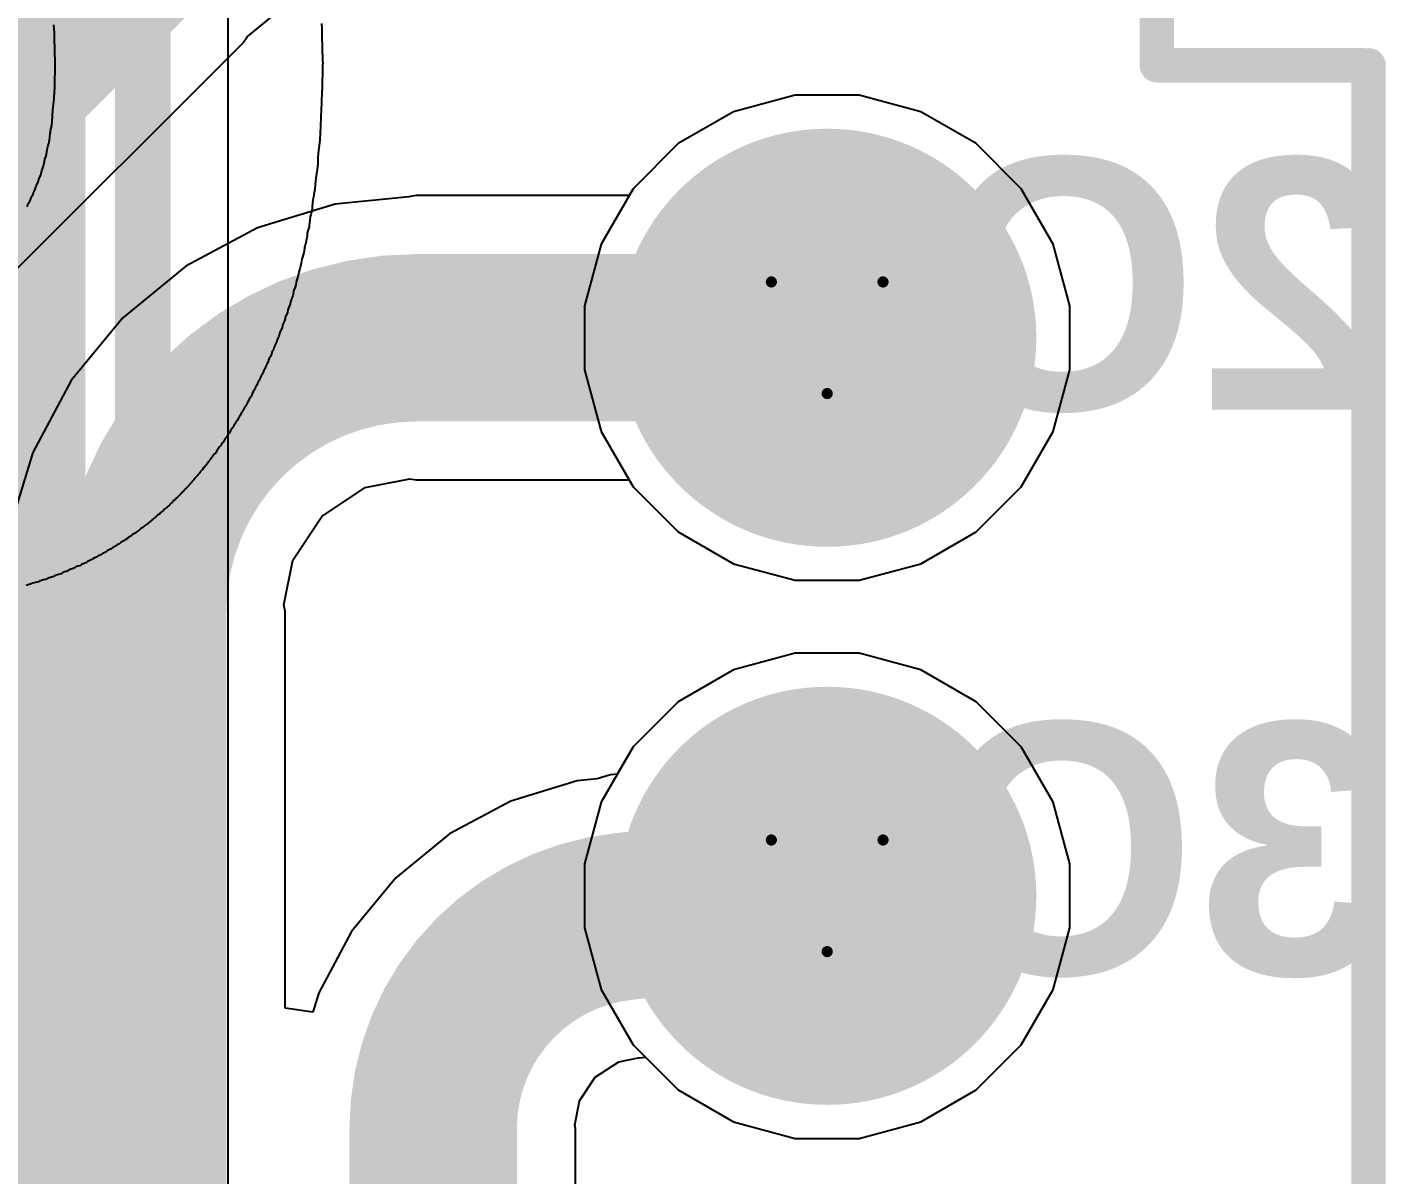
# Model space of a CAD drawing. Header units: inches. Extents: x -0.5 to 14, y -0.2 to 4.7.
# Drawn here: x 0.9965 to 1.2399, y 0.3598 to 0.5655 of the extents above; entities that cross this region are included whole.
import ezdxf

# ---------------------------------------------------------------- set-up
doc = ezdxf.new("R2010")
doc.units = ezdxf.units.IN
doc.header["$MEASUREMENT"] = 0
for name, color, linetype in [('Bottom Layer', 5, 'Continuous'), ('Bottom Overlay', 54, 'Continuous'), ('Bottom Solder', 6, 'Continuous'), ('Drill Drawing', 1, 'Continuous'), ('GND', 16, 'Continuous'), ('Multi-Layer', 9, 'Continuous'), ('Pad Holes', 156, 'Continuous'), ('POWER', 76, 'Continuous'), ('Top Layer', 1, 'Continuous'), ('Top Overlay', 2, 'Continuous'), ('Top Solder', 216, 'Continuous')]:
    doc.layers.add(name, color=color, linetype=linetype)
doc.styles.add('Arial_Bold', font='', dxfattribs={"height": 0.2})
doc.styles.get('Arial_Bold').set_extended_font_data('Arial', bold=True)

# ---------------------------------------------------------------- blocks, each defined once
blk = doc.blocks.new('XH2_54_LI_5P_37')
at = {"layer": 'Bottom Layer'}
h = blk.add_hatch(color=5, dxfattribs=at)
edge = h.paths.add_edge_path()
edge.add_arc((-0.1000001, 0), 0.0334645, 0, 360)
h = blk.add_hatch(color=5, dxfattribs=at)
edge = h.paths.add_edge_path()
edge.add_arc((0, 0), 0.0334645, 0, 360)
at = {"layer": 'Bottom Solder'}
h = blk.add_hatch(color=6, dxfattribs=at)
edge = h.paths.add_edge_path()
edge.add_arc((-0.1000001, 0), 0.0374645, 0, 360)
h = blk.add_hatch(color=6, dxfattribs=at)
edge = h.paths.add_edge_path()
edge.add_arc((0, 0), 0.0374645, 0, 360)
at = {"layer": 'GND'}
h = blk.add_hatch(color=16, dxfattribs=at)
edge = h.paths.add_edge_path()
edge.add_arc((-0.1000001, 0), 0.0334645, 0, 360)
h = blk.add_hatch(color=16, dxfattribs=at)
edge = h.paths.add_edge_path()
edge.add_arc((0, 0), 0.0334645, 0, 360)
at = {"layer": 'Multi-Layer'}
h = blk.add_hatch(color=9, dxfattribs=at)
edge = h.paths.add_edge_path()
edge.add_arc((-0.1000001, 0), 0.0334645, 0, 360)
h = blk.add_hatch(color=9, dxfattribs=at)
edge = h.paths.add_edge_path()
edge.add_arc((0, 0), 0.0334645, 0, 360)
at = {"layer": 'Pad Holes'}
h = blk.add_hatch(color=7, dxfattribs=at)
edge = h.paths.add_edge_path()
edge.add_arc((-0.1000001, 0), 0.0177165, 0, 360)
h = blk.add_hatch(color=7, dxfattribs=at)
edge = h.paths.add_edge_path()
edge.add_arc((0, 0), 0.0177165, 0, 360)
at = {"layer": 'POWER'}
h = blk.add_hatch(color=76, dxfattribs=at)
edge = h.paths.add_edge_path()
edge.add_arc((-0.1000001, 0), 0.0334645, 0, 360)
h = blk.add_hatch(color=76, dxfattribs=at)
edge = h.paths.add_edge_path()
edge.add_arc((0, 0), 0.0334645, 0, 360)
at = {"layer": 'Top Layer'}
h = blk.add_hatch(color=1, dxfattribs=at)
edge = h.paths.add_edge_path()
edge.add_arc((-0.1000001, 0), 0.0334645, 0, 360)
h = blk.add_hatch(color=1, dxfattribs=at)
edge = h.paths.add_edge_path()
edge.add_arc((0, 0), 0.0334645, 0, 360)
at = {"layer": 'Top Solder'}
h = blk.add_hatch(color=216, dxfattribs=at)
edge = h.paths.add_edge_path()
edge.add_arc((-0.1000001, 0), 0.0374645, 0, 360)
h = blk.add_hatch(color=216, dxfattribs=at)
edge = h.paths.add_edge_path()
edge.add_arc((0, 0), 0.0374645, 0, 360)
at = {"layer": 'Top Overlay'}
for points in [[(0.1464566, 0.097, 0.00616, 0.00616, 0), (-0.1488191, 0.0970001, 0.00616, 0.00616, 0)], [(-0.148819, 0.059055, 0.00616, 0.00616, 0), (-0.1488189, 0.096, 0.00616, 0.00616, 0)], [(-0.148819, 0.059055, 0.00616, 0.00616, 0), (-0.2000001, 0.059055, 0.00616, 0.00616, 0)], [(0.2960629, -0.136, 0.00616, 0.00616, 0), (-0.2944884, -0.136, 0.00616, 0.00616, 0)]]:
    blk.add_lwpolyline(points, format="xyseb", dxfattribs=at)
for points in [[(-0.1503591, 0.0970001, 0.00308, 0.00308, 1), (-0.1472791, 0.0970001, 0.00308, 0.00308, 1)], [(-0.1503589, 0.096, 0.00308, 0.00308, 1), (-0.1472789, 0.096, 0.00308, 0.00308, 1)], [(-0.150359, 0.059055, 0.00308, 0.00308, 1), (-0.147279, 0.059055, 0.00308, 0.00308, 1)], [(-0.150359, 0.059055, 0.00308, 0.00308, 1), (-0.147279, 0.059055, 0.00308, 0.00308, 1)]]:
    blk.add_lwpolyline(points, format="xyseb", close=True, dxfattribs=at)

msp = doc.modelspace()

# ---------------------------------------------------------------- linework, layer by layer
at = {"layer": 'Bottom Layer'}
for p, q in [((1.0324949, 0.1513371), (1.0324949, 1.0138555)), ((1.1340897, 0.553262), (1.1230352, 0.5503)), ((1.1455341, 0.553262), (1.1340897, 0.553262)), ((1.1565886, 0.5503), (1.1455341, 0.553262)), ((1.1230352, 0.5503), (1.113124, 0.5445778)), ((1.1664998, 0.5445778), (1.1565886, 0.5503)), ((1.113124, 0.5445778), (1.1050316, 0.5364854)), ((1.1745922, 0.5364854), (1.1664998, 0.5445778)), ((1.1050316, 0.5364854), (1.0993094, 0.5265742)), ((1.1803144, 0.5265742), (1.1745922, 0.5364854)), ((1.0993094, 0.5265742), (1.0963474, 0.5155197)), ((1.1832764, 0.5155197), (1.1803144, 0.5265742)), ((1.0963474, 0.5155197), (1.0963474, 0.5040753)), ((1.1832764, 0.5040753), (1.1832764, 0.5155197)), ((1.0963474, 0.5040753), (1.0993094, 0.4930208)), ((1.1803144, 0.4930208), (1.1832764, 0.5040753)), ((1.0993094, 0.4930208), (1.1050316, 0.4831096)), ((1.1745922, 0.4831096), (1.1803144, 0.4930208)), ((1.1050316, 0.4831096), (1.113124, 0.4750172)), ((1.1664998, 0.4750172), (1.1745922, 0.4831096)), ((1.113124, 0.4750172), (1.1230352, 0.469295)), ((1.1565886, 0.469295), (1.1664998, 0.4750172)), ((1.1230352, 0.469295), (1.1340897, 0.466333)), ((1.1455341, 0.466333), (1.1565886, 0.469295)), ((1.1340897, 0.466333), (1.1455341, 0.466333)), ((1.1340897, 0.4532619), (1.1230352, 0.4502999)), ((1.1455341, 0.4532619), (1.1340897, 0.4532619)), ((1.1565886, 0.4502999), (1.1455341, 0.4532619)), ((1.1230352, 0.4502999), (1.113124, 0.4445777)), ((1.1664998, 0.4445777), (1.1565886, 0.4502999)), ((1.113124, 0.4445777), (1.1050316, 0.4364853)), ((1.1745922, 0.4364853), (1.1664998, 0.4445777)), ((1.1050316, 0.4364853), (1.0993094, 0.4265741)), ((1.1803144, 0.4265741), (1.1745922, 0.4364853)), ((1.0993094, 0.4265741), (1.0963474, 0.4155196)), ((1.1832764, 0.4155196), (1.1803144, 0.4265741)), ((1.0963474, 0.4155196), (1.0963474, 0.4040752)), ((1.1832764, 0.4040752), (1.1832764, 0.4155196)), ((1.0963474, 0.4040752), (1.0993094, 0.3930207)), ((1.1803144, 0.3930207), (1.1832764, 0.4040752)), ((1.0993094, 0.3930207), (1.1050316, 0.3831095)), ((1.1745922, 0.3831095), (1.1803144, 0.3930207)), ((1.1050316, 0.3831095), (1.113124, 0.3750171)), ((1.1664998, 0.3750171), (1.1745922, 0.3831095)), ((1.113124, 0.3750171), (1.1230352, 0.3692949)), ((1.1565886, 0.3692949), (1.1664998, 0.3750171)), ((1.1230352, 0.3692949), (1.1340897, 0.3663329)), ((1.1455341, 0.3663329), (1.1565886, 0.3692949)), ((1.1340897, 0.3663329), (1.1455341, 0.3663329))]:
    msp.add_line(p, q, dxfattribs=at)
for points in [[(1.017201, 0.1513371, 0.01, 0.01, 0), (1.017201, 1.0138555, 0.01, 0.01, 0)], [(0.999201, 0.2006871, 0.01, 0.01, 0), (0.999201, 1.0063997, 0.01, 0.01, 0)]]:
    msp.add_lwpolyline(points, format="xyseb", dxfattribs=at)
at = {"layer": 'Bottom Overlay'}
for p, q in [((1.0013134, 0.5651494), (1.0012623, 0.565865)), ((1.0013645, 0.5644849), (1.0013134, 0.5651494)), ((1.0492082, 0.5661206), (1.0492593, 0.5651494)), ((1.0492593, 0.5651494), (1.0493104, 0.5638716)), ((1.0014156, 0.5634626), (1.0013645, 0.5644849)), ((1.0014923, 0.5590412), (1.0014156, 0.5634626)), ((1.0493104, 0.5638716), (1.0494126, 0.5594757)), ((1.0014412, 0.5545431), (1.0014923, 0.5590412)), ((1.0493871, 0.5587345), (1.0493359, 0.5542364)), ((1.0494382, 0.5588878), (1.0493871, 0.5587345)), ((1.0494126, 0.5594757), (1.0494382, 0.5588878)), ((1.0012623, 0.552064), (1.0013389, 0.552754)), ((1.0013389, 0.552754), (1.00139, 0.5538786)), ((1.00139, 0.5538786), (1.0014412, 0.5545431)), ((1.0492848, 0.554083), (1.0492082, 0.5518595)), ((1.0493359, 0.5542364), (1.0492848, 0.554083)), ((1.0009556, 0.548537), (1.0011089, 0.5506328)), ((1.0011089, 0.5506328), (1.00116, 0.551195)), ((1.00116, 0.551195), (1.0012111, 0.5516551)), ((1.0012111, 0.5516551), (1.0012623, 0.552064)), ((1.049157, 0.550735), (1.0491059, 0.549406)), ((1.0492082, 0.5518595), (1.049157, 0.550735)), ((1.0008022, 0.5473614), (1.0009045, 0.5479748)), ((1.0009045, 0.5479748), (1.0009556, 0.548537)), ((1.0491059, 0.549406), (1.0490548, 0.5475659)), ((1.00047, 0.545189), (1.0005978, 0.5463902)), ((1.0005978, 0.5463902), (1.0006489, 0.5466969)), ((1.0006489, 0.5466969), (1.0007, 0.5469014)), ((1.0007, 0.5469014), (1.0007511, 0.5471569)), ((1.0007511, 0.5471569), (1.0008022, 0.5473614)), ((1.0489015, 0.5452146), (1.048697, 0.5433744)), ((1.0490037, 0.5465436), (1.0489015, 0.5452146)), ((1.0490548, 0.5475659), (1.0490037, 0.5465436)), ((0.9999588, 0.5426333), (1.0000099, 0.5431444)), ((1.0000099, 0.5431444), (1.0000611, 0.5433489)), ((1.0000611, 0.5433489), (1.0001377, 0.5438345)), ((1.0001377, 0.5438345), (1.0001888, 0.5440389)), ((1.0001888, 0.5440389), (1.0003677, 0.5446267)), ((1.0003677, 0.5446267), (1.0004189, 0.5448312)), ((1.0004189, 0.5448312), (1.00047, 0.545189)), ((1.0486459, 0.5428633), (1.0485948, 0.5420454)), ((1.048697, 0.5433744), (1.0486459, 0.5428633)), ((0.9992177, 0.540052), (0.9994477, 0.5405887)), ((0.9994477, 0.5405887), (0.9995244, 0.5410743)), ((0.9995244, 0.5410743), (0.9995755, 0.5413809)), ((0.9995755, 0.5413809), (0.9996777, 0.5417899)), ((0.9996777, 0.5417899), (0.9998566, 0.5422243)), ((0.9998566, 0.5422243), (0.9999588, 0.5426333)), ((1.0484925, 0.5404098), (1.0484414, 0.5399497)), ((1.0485437, 0.5410743), (1.0484925, 0.5404098)), ((1.0485948, 0.5420454), (1.0485437, 0.5410743)), ((0.9984765, 0.5377262), (0.9986298, 0.5383396)), ((0.9986298, 0.5383396), (0.9989365, 0.5390041)), ((0.9989365, 0.5390041), (0.9989876, 0.5392086)), ((0.9989876, 0.5392086), (0.9991154, 0.5397964)), ((0.9991154, 0.5397964), (0.9992177, 0.540052)), ((1.0481859, 0.5384163), (1.0481347, 0.5379051)), ((1.0484414, 0.5399497), (1.0481859, 0.5384163)), ((0.9974542, 0.5352216), (0.9976075, 0.5357839)), ((0.9976075, 0.5357839), (0.9978631, 0.5362439)), ((0.9978631, 0.5362439), (0.9980165, 0.5366017)), ((0.9980165, 0.5366017), (0.9980676, 0.5368062)), ((0.9980676, 0.5368062), (0.9981442, 0.5370873)), ((0.9981442, 0.5370873), (0.9984765, 0.5377262)), ((1.0478792, 0.5355027), (1.047828, 0.5352983)), ((1.0479303, 0.5357583), (1.0478792, 0.5355027)), ((1.0479814, 0.536065), (1.0479303, 0.5357583)), ((1.0480325, 0.5364739), (1.0479814, 0.536065)), ((1.0481347, 0.5379051), (1.0480325, 0.5364739)), ((0.996483, 0.5332792), (0.996713, 0.5339182)), ((0.996713, 0.5339182), (0.9968408, 0.5340971)), ((0.9968408, 0.5340971), (0.9969942, 0.5342504)), ((0.9969942, 0.5342504), (0.9970708, 0.5345315)), ((0.9970708, 0.5345315), (0.9972242, 0.5349405)), ((0.9972242, 0.5349405), (0.9973008, 0.5350171)), ((0.9973008, 0.5350171), (0.997352, 0.5351194)), ((0.997352, 0.5351194), (0.9974542, 0.5352216)), ((1.0475725, 0.5333048), (1.0475214, 0.5328959)), ((1.0476236, 0.5340204), (1.0475725, 0.5333048)), ((1.0476747, 0.5344804), (1.0476236, 0.5340204)), ((1.0477258, 0.5347871), (1.0476747, 0.5344804)), ((1.047828, 0.5352983), (1.0477258, 0.5347871)), ((1.047138, 0.5308257), (1.0470869, 0.5304679)), ((1.0472147, 0.5315157), (1.047138, 0.5308257)), ((1.0472913, 0.531848), (1.0472147, 0.5315157)), ((1.0473425, 0.5320525), (1.0472913, 0.531848)), ((1.0474191, 0.5323336), (1.0473425, 0.5320525)), ((1.0474702, 0.5325892), (1.0474191, 0.5323336)), ((1.0475214, 0.5328959), (1.0474702, 0.5325892)), ((1.046678, 0.5285255), (1.0466268, 0.5280144)), ((1.0467802, 0.5289344), (1.046678, 0.5285255)), ((1.0468824, 0.5292922), (1.0467802, 0.5289344)), ((1.0469846, 0.5297012), (1.0468824, 0.5292922)), ((1.0470358, 0.5298545), (1.0469846, 0.5297012)), ((1.0470869, 0.5304679), (1.0470358, 0.5298545)), ((1.0461668, 0.5259698), (1.0460901, 0.5253308)), ((1.0462179, 0.5261742), (1.0461668, 0.5259698)), ((1.0463202, 0.526532), (1.0462179, 0.5261742)), ((1.0463968, 0.526762), (1.0463202, 0.526532)), ((1.0464991, 0.527171), (1.0463968, 0.526762)), ((1.0466268, 0.5280144), (1.0464991, 0.527171)), ((1.0457068, 0.523874), (1.0456045, 0.5231584)), ((1.0457579, 0.5240785), (1.0457068, 0.523874)), ((1.0459879, 0.5248197), (1.0457579, 0.5240785)), ((1.046039, 0.5250241), (1.0459879, 0.5248197)), ((1.0460901, 0.5253308), (1.046039, 0.5250241)), ((1.0450678, 0.5209349), (1.0448634, 0.5203727)), ((1.0451956, 0.5217783), (1.0450678, 0.5209349)), ((1.0453745, 0.5223662), (1.0451956, 0.5217783)), ((1.0454768, 0.5226217), (1.0453745, 0.5223662)), ((1.0456045, 0.5231584), (1.0454768, 0.5226217)), ((1.0445056, 0.5188903), (1.0442756, 0.5183536)), ((1.0446078, 0.5192993), (1.0445056, 0.5188903)), ((1.0446845, 0.5197848), (1.0446078, 0.5192993)), ((1.0448634, 0.5203727), (1.0446845, 0.5197848)), ((1.0436622, 0.5162068), (1.0435855, 0.5158234)), ((1.0437644, 0.5166157), (1.0436622, 0.5162068)), ((1.0439689, 0.5170758), (1.0437644, 0.5166157)), ((1.0440711, 0.5173313), (1.0439689, 0.5170758)), ((1.0441222, 0.5175358), (1.0440711, 0.5173313)), ((1.0442244, 0.5181492), (1.0441222, 0.5175358)), ((1.0442756, 0.5183536), (1.0442244, 0.5181492)), ((1.0430744, 0.5141878), (1.0427421, 0.5134466)), ((1.0431255, 0.5143922), (1.0430744, 0.5141878)), ((1.0432021, 0.5147756), (1.0431255, 0.5143922)), ((1.0432533, 0.51498), (1.0432021, 0.5147756)), ((1.0434322, 0.5154145), (1.0432533, 0.51498)), ((1.0435855, 0.5158234), (1.0434322, 0.5154145)), ((1.042052, 0.5113253), (1.041822, 0.5108908)), ((1.0421798, 0.5116576), (1.042052, 0.5113253)), ((1.042231, 0.5120154), (1.0421798, 0.5116576)), ((1.0424354, 0.5124754), (1.042231, 0.5120154)), ((1.0426143, 0.5128588), (1.0424354, 0.5124754)), ((1.042691, 0.5132421), (1.0426143, 0.5128588)), ((1.0427421, 0.5134466), (1.042691, 0.5132421)), ((1.0410553, 0.508744), (1.0408508, 0.5084373)), ((1.041132, 0.5089229), (1.0410553, 0.508744)), ((1.0412087, 0.509204), (1.041132, 0.5089229)), ((1.0412598, 0.5094085), (1.0412087, 0.509204)), ((1.0414642, 0.5098685), (1.0412598, 0.5094085)), ((1.0415153, 0.5099708), (1.0414642, 0.5098685)), ((1.041592, 0.5100474), (1.0415153, 0.5099708)), ((1.0416687, 0.5103286), (1.041592, 0.5100474)), ((1.0417198, 0.510533), (1.0416687, 0.5103286)), ((1.041822, 0.5108908), (1.0417198, 0.510533)), ((1.0400841, 0.5064438), (1.0398285, 0.506086)), ((1.0402375, 0.5068527), (1.0400841, 0.5064438)), ((1.0403397, 0.5072106), (1.0402375, 0.5068527)), ((1.040493, 0.5074661), (1.0403397, 0.5072106)), ((1.0406208, 0.507645), (1.040493, 0.5074661)), ((1.0406975, 0.5079262), (1.0406208, 0.507645)), ((1.0408508, 0.5084373), (1.0406975, 0.5079262)), ((1.0389085, 0.5039903), (1.0387551, 0.5036325)), ((1.0389596, 0.5040925), (1.0389085, 0.5039903)), ((1.0390874, 0.5042203), (1.0389596, 0.5040925)), ((1.0392663, 0.5047059), (1.0390874, 0.5042203)), ((1.0394707, 0.505166), (1.0392663, 0.5047059)), ((1.0395985, 0.5053449), (1.0394707, 0.505166)), ((1.0397519, 0.5057538), (1.0395985, 0.5053449)), ((1.0398285, 0.506086), (1.0397519, 0.5057538)), ((1.0378862, 0.5019457), (1.0376562, 0.5013068)), ((1.0379884, 0.5020479), (1.0378862, 0.5019457)), ((1.038244, 0.502508), (1.0379884, 0.5020479)), ((1.0382951, 0.5027124), (1.038244, 0.502508)), ((1.0383973, 0.502968), (1.0382951, 0.5027124)), ((1.0384996, 0.5030702), (1.0383973, 0.502968)), ((1.0386785, 0.5033514), (1.0384996, 0.5030702)), ((1.0387551, 0.5036325), (1.0386785, 0.5033514)), ((1.0364038, 0.4990833), (1.0362249, 0.4985977)), ((1.0365572, 0.4992366), (1.0364038, 0.4990833)), ((1.0366083, 0.4993388), (1.0365572, 0.4992366)), ((1.036685, 0.4994155), (1.0366083, 0.4993388)), ((1.0368639, 0.4999011), (1.036685, 0.4994155)), ((1.0370683, 0.5002078), (1.0368639, 0.4999011)), ((1.0372728, 0.5005656), (1.0370683, 0.5002078)), ((1.0373239, 0.5007701), (1.0372728, 0.5005656)), ((1.0374261, 0.5010256), (1.0373239, 0.5007701)), ((1.0375284, 0.5011279), (1.0374261, 0.5010256)), ((1.0376562, 0.5013068), (1.0375284, 0.5011279)), ((1.0350237, 0.4965786), (1.0349726, 0.4964764)), ((1.035126, 0.4966809), (1.0350237, 0.4965786)), ((1.0352793, 0.4969364), (1.035126, 0.4966809)), ((1.0354327, 0.4972942), (1.0352793, 0.4969364)), ((1.0354838, 0.4973965), (1.0354327, 0.4972942)), ((1.035586, 0.4974987), (1.0354838, 0.4973965)), ((1.0358416, 0.4979587), (1.035586, 0.4974987)), ((1.0359438, 0.4982143), (1.0358416, 0.4979587)), ((1.036046, 0.4983165), (1.0359438, 0.4982143)), ((1.0362249, 0.4985977), (1.036046, 0.4983165)), ((1.0335925, 0.4941762), (1.0334903, 0.494074)), ((1.0338481, 0.494534), (1.0335925, 0.4941762)), ((1.0338992, 0.4947385), (1.0338481, 0.494534)), ((1.0341037, 0.4949429), (1.0338992, 0.4947385)), ((1.0343592, 0.495403), (1.0341037, 0.4949429)), ((1.0344615, 0.4956586), (1.0343592, 0.495403)), ((1.0346148, 0.4958119), (1.0344615, 0.4956586)), ((1.0349726, 0.4964764), (1.0346148, 0.4958119)), ((1.0319568, 0.4917227), (1.0316501, 0.4911604)), ((1.0322124, 0.4919783), (1.0319568, 0.4917227)), ((1.032468, 0.4924383), (1.0322124, 0.4919783)), ((1.0325191, 0.4925405), (1.032468, 0.4924383)), ((1.0326724, 0.4926939), (1.0325191, 0.4925405)), ((1.0329791, 0.4932562), (1.0326724, 0.4926939)), ((1.0331836, 0.4934606), (1.0329791, 0.4932562)), ((1.0333369, 0.4937162), (1.0331836, 0.4934606)), ((1.0334903, 0.494074), (1.0333369, 0.4937162)), ((1.0305256, 0.4896781), (1.0302189, 0.4891158)), ((1.0307301, 0.4898826), (1.0305256, 0.4896781)), ((1.0309345, 0.4902404), (1.0307301, 0.4898826)), ((1.0311901, 0.4904959), (1.0309345, 0.4902404)), ((1.0314457, 0.490956), (1.0311901, 0.4904959)), ((1.0316501, 0.4911604), (1.0314457, 0.490956)), ((1.0285321, 0.486969), (1.0281999, 0.4865345)), ((1.0285832, 0.4870712), (1.0285321, 0.486969)), ((1.0287366, 0.4872246), (1.0285832, 0.4870712)), ((1.0289922, 0.4875824), (1.0287366, 0.4872246)), ((1.0290433, 0.4876846), (1.0289922, 0.4875824)), ((1.0292989, 0.4879402), (1.0290433, 0.4876846)), ((1.0295033, 0.488298), (1.0292989, 0.4879402)), ((1.0297589, 0.4885536), (1.0295033, 0.488298)), ((1.0300145, 0.4889114), (1.0297589, 0.4885536)), ((1.0300656, 0.4890136), (1.0300145, 0.4889114)), ((1.0302189, 0.4891158), (1.0300656, 0.4890136)), ((1.0263342, 0.4843621), (1.0262831, 0.4842599)), ((1.0264875, 0.4845155), (1.0263342, 0.4843621)), ((1.0265386, 0.4846177), (1.0264875, 0.4845155)), ((1.0267687, 0.4848477), (1.0265386, 0.4846177)), ((1.0269987, 0.4851289), (1.0267687, 0.4848477)), ((1.0270498, 0.4852311), (1.0269987, 0.4851289)), ((1.0273565, 0.4855378), (1.0270498, 0.4852311)), ((1.0275098, 0.4857934), (1.0273565, 0.4855378)), ((1.0278932, 0.4861767), (1.0275098, 0.4857934)), ((1.0280976, 0.4864834), (1.0278932, 0.4861767)), ((1.0281999, 0.4865345), (1.0280976, 0.4864834)), ((1.0240851, 0.4819597), (1.024034, 0.4818575)), ((1.0241618, 0.4820364), (1.0240851, 0.4819597)), ((1.024264, 0.4820875), (1.0241618, 0.4820364)), ((1.0244429, 0.4822664), (1.024264, 0.4820875)), ((1.024494, 0.4823687), (1.0244429, 0.4822664)), ((1.0247241, 0.4825987), (1.024494, 0.4823687)), ((1.0248263, 0.4826498), (1.0247241, 0.4825987)), ((1.024903, 0.4827265), (1.0248263, 0.4826498)), ((1.0249541, 0.4828287), (1.024903, 0.4827265)), ((1.0254141, 0.4832887), (1.0249541, 0.4828287)), ((1.0254652, 0.483391), (1.0254141, 0.4832887)), ((1.0258741, 0.4837999), (1.0254652, 0.483391)), ((1.0259253, 0.4839021), (1.0258741, 0.4837999)), ((1.0262831, 0.4842599), (1.0259253, 0.4839021)), ((1.0215805, 0.4795062), (1.0215294, 0.479404)), ((1.0219383, 0.4797618), (1.0215805, 0.4795062)), ((1.0219894, 0.479864), (1.0219383, 0.4797618)), ((1.0222705, 0.4801451), (1.0219894, 0.479864)), ((1.0223728, 0.4801963), (1.0222705, 0.4801451)), ((1.0225006, 0.480324), (1.0223728, 0.4801963)), ((1.0225517, 0.4804263), (1.0225006, 0.480324)), ((1.0226795, 0.4805541), (1.0225517, 0.4804263)), ((1.0227817, 0.4806052), (1.0226795, 0.4805541)), ((1.0230117, 0.4808352), (1.0227817, 0.4806052)), ((1.0230628, 0.4809374), (1.0230117, 0.4808352)), ((1.0231395, 0.4810141), (1.0230628, 0.4809374)), ((1.0232417, 0.4810652), (1.0231395, 0.4810141)), ((1.024034, 0.4818575), (1.0232417, 0.4810652)), ((1.0188969, 0.4771805), (1.0186158, 0.4769505)), ((1.0189992, 0.4772316), (1.0188969, 0.4771805)), ((1.0193059, 0.4775383), (1.0189992, 0.4772316)), ((1.0195614, 0.4776916), (1.0193059, 0.4775383)), ((1.0198681, 0.4779983), (1.0195614, 0.4776916)), ((1.0199704, 0.4780494), (1.0198681, 0.4779983)), ((1.0200726, 0.4781517), (1.0199704, 0.4780494)), ((1.0201748, 0.4782028), (1.0200726, 0.4781517)), ((1.020456, 0.4784839), (1.0201748, 0.4782028)), ((1.0207371, 0.4787139), (1.020456, 0.4784839)), ((1.020916, 0.4788417), (1.0207371, 0.4787139)), ((1.0210438, 0.4790206), (1.020916, 0.4788417)), ((1.021146, 0.4790717), (1.0210438, 0.4790206)), ((1.0212482, 0.479174), (1.021146, 0.4790717)), ((1.0213505, 0.4792251), (1.0212482, 0.479174)), ((1.0215294, 0.479404), (1.0213505, 0.4792251)), ((1.0159323, 0.4748292), (1.01537, 0.4745225)), ((1.0161878, 0.4750848), (1.0159323, 0.4748292)), ((1.0165457, 0.4752892), (1.0161878, 0.4750848)), ((1.0168523, 0.4755959), (1.0165457, 0.4752892)), ((1.0172101, 0.4758004), (1.0168523, 0.4755959)), ((1.0175168, 0.4761071), (1.0172101, 0.4758004)), ((1.0178746, 0.4763115), (1.0175168, 0.4761071)), ((1.0179769, 0.4763626), (1.0178746, 0.4763115)), ((1.0180535, 0.4764393), (1.0179769, 0.4763626)), ((1.0181047, 0.4765415), (1.0180535, 0.4764393)), ((1.0181813, 0.4765671), (1.0181047, 0.4765415)), ((1.018258, 0.4766438), (1.0181813, 0.4765671)), ((1.0185647, 0.4768482), (1.018258, 0.4766438)), ((1.0186158, 0.4769505), (1.0185647, 0.4768482)), ((1.0118431, 0.4722223), (1.0115619, 0.4719923)), ((1.0119453, 0.4722734), (1.0118431, 0.4722223)), ((1.0122009, 0.4723757), (1.0119453, 0.4722734)), ((1.0123031, 0.4724268), (1.0122009, 0.4723757)), ((1.0124053, 0.472529), (1.0123031, 0.4724268)), ((1.0127631, 0.4727846), (1.0124053, 0.472529)), ((1.0129676, 0.4728357), (1.0127631, 0.4727846)), ((1.0130698, 0.4729379), (1.0129676, 0.4728357)), ((1.0131721, 0.472989), (1.0130698, 0.4729379)), ((1.0131976, 0.4730657), (1.0131721, 0.472989)), ((1.0133254, 0.4731424), (1.0131976, 0.4730657)), ((1.0137854, 0.473398), (1.0133254, 0.4731424)), ((1.0138877, 0.4734491), (1.0137854, 0.473398)), ((1.014041, 0.4736024), (1.0138877, 0.4734491)), ((1.0145011, 0.473858), (1.014041, 0.4736024)), ((1.0146033, 0.4739091), (1.0145011, 0.473858)), ((1.0147055, 0.4740625), (1.0146033, 0.4739091)), ((1.0151655, 0.474318), (1.0147055, 0.4740625)), ((1.01537, 0.4745225), (1.0151655, 0.474318)), ((1.0077028, 0.469871), (1.0072938, 0.4697177)), ((1.0079583, 0.4699733), (1.0077028, 0.469871)), ((1.0080606, 0.4700244), (1.0079583, 0.4699733)), ((1.0082395, 0.4702033), (1.0080606, 0.4700244)), ((1.0085717, 0.4703311), (1.0082395, 0.4702033)), ((1.0089295, 0.4704844), (1.0085717, 0.4703311)), ((1.0090317, 0.4705866), (1.0089295, 0.4704844)), ((1.0092106, 0.4707144), (1.0090317, 0.4705866)), ((1.0095429, 0.4708422), (1.0092106, 0.4707144)), ((1.0097985, 0.4709444), (1.0095429, 0.4708422)), ((1.0099518, 0.4710978), (1.0097985, 0.4709444)), ((1.0101307, 0.4712256), (1.0099518, 0.4710978)), ((1.0106163, 0.4714045), (1.0101307, 0.4712256)), ((1.010693, 0.4714812), (1.0106163, 0.4714045)), ((1.0109741, 0.4717112), (1.010693, 0.4714812)), ((1.0110763, 0.4717623), (1.0109741, 0.4717112)), ((1.0113319, 0.4718645), (1.0110763, 0.4717623)), ((1.0115619, 0.4719923), (1.0113319, 0.4718645)), ((1.0019523, 0.4673408), (1.0016967, 0.4672386)), ((1.0023357, 0.4674175), (1.0019523, 0.4673408)), ((1.0025913, 0.4675197), (1.0023357, 0.4674175)), ((1.0028979, 0.4677242), (1.0025913, 0.4675197)), ((1.0031535, 0.4678264), (1.0028979, 0.4677242)), ((1.0035624, 0.4679287), (1.0031535, 0.4678264)), ((1.0043036, 0.468312), (1.0035624, 0.4679287)), ((1.0045847, 0.4683887), (1.0043036, 0.468312)), ((1.0050448, 0.4685932), (1.0045847, 0.4683887)), ((1.0052237, 0.4687209), (1.0050448, 0.4685932)), ((1.0055559, 0.4688487), (1.0052237, 0.4687209)), ((1.0059137, 0.468951), (1.0055559, 0.4688487)), ((1.0062204, 0.4691554), (1.0059137, 0.468951)), ((1.006476, 0.4693088), (1.0062204, 0.4691554)), ((1.0066805, 0.4693599), (1.006476, 0.4693088)), ((1.0070127, 0.4694877), (1.0066805, 0.4693599)), ((1.0072938, 0.4697177), (1.0070127, 0.4694877)), ((0.9965086, 0.4654751), (0.9963041, 0.465424)), ((0.9968664, 0.4655774), (0.9965086, 0.4654751)), ((0.9971986, 0.4657052), (0.9968664, 0.4655774)), ((0.9974542, 0.4658074), (0.9971986, 0.4657052)), ((0.9982976, 0.4659863), (0.9974542, 0.4658074)), ((0.9985532, 0.4660885), (0.9982976, 0.4659863)), ((0.9987832, 0.4662163), (0.9985532, 0.4660885)), ((0.9990388, 0.4663185), (0.9987832, 0.4662163)), ((0.9994221, 0.4663952), (0.9990388, 0.4663185)), ((0.999831, 0.4664974), (0.9994221, 0.4663952)), ((1.0000866, 0.4665997), (0.999831, 0.4664974)), ((1.0004444, 0.4668041), (1.0000866, 0.4665997)), ((1.0012623, 0.4670086), (1.0004444, 0.4668041)), ((1.0016967, 0.4672386), (1.0012623, 0.4670086))]:
    msp.add_line(p, q, dxfattribs=at)
at = {"layer": 'Drill Drawing'}
for points in [[(1.1298119, 0.5197975, 0.002, 0.002, 0), (1.1498119, 0.5197975, 0.002, 0.002, 0)], [(1.1298119, 0.5197975, 0.002, 0.002, 0), (1.1398119, 0.4997975, 0.002, 0.002, 0)], [(1.1398119, 0.4997975, 0.002, 0.002, 0), (1.1498119, 0.5197975, 0.002, 0.002, 0)], [(1.1298119, 0.4197974, 0.002, 0.002, 0), (1.1498119, 0.4197974, 0.002, 0.002, 0)], [(1.1298119, 0.4197974, 0.002, 0.002, 0), (1.1398119, 0.3997974, 0.002, 0.002, 0)], [(1.1398119, 0.3997974, 0.002, 0.002, 0), (1.1498119, 0.4197974, 0.002, 0.002, 0)]]:
    msp.add_lwpolyline(points, format="xyseb", dxfattribs=at)
for points in [[(1.1293119, 0.5197975, 0.001, 0.001, 1), (1.1303119, 0.5197975, 0.001, 0.001, 1)], [(1.1293119, 0.5197975, 0.001, 0.001, 1), (1.1303119, 0.5197975, 0.001, 0.001, 1)], [(1.1493119, 0.5197975, 0.001, 0.001, 1), (1.1503119, 0.5197975, 0.001, 0.001, 1)], [(1.1493119, 0.5197975, 0.001, 0.001, 1), (1.1503119, 0.5197975, 0.001, 0.001, 1)], [(1.1393119, 0.4997975, 0.001, 0.001, 1), (1.1403119, 0.4997975, 0.001, 0.001, 1)], [(1.1393119, 0.4997975, 0.001, 0.001, 1), (1.1403119, 0.4997975, 0.001, 0.001, 1)], [(1.1293119, 0.4197974, 0.001, 0.001, 1), (1.1303119, 0.4197974, 0.001, 0.001, 1)], [(1.1293119, 0.4197974, 0.001, 0.001, 1), (1.1303119, 0.4197974, 0.001, 0.001, 1)], [(1.1493119, 0.4197974, 0.001, 0.001, 1), (1.1503119, 0.4197974, 0.001, 0.001, 1)], [(1.1493119, 0.4197974, 0.001, 0.001, 1), (1.1503119, 0.4197974, 0.001, 0.001, 1)], [(1.1393119, 0.3997974, 0.001, 0.001, 1), (1.1403119, 0.3997974, 0.001, 0.001, 1)], [(1.1393119, 0.3997974, 0.001, 0.001, 1), (1.1403119, 0.3997974, 0.001, 0.001, 1)]]:
    msp.add_lwpolyline(points, format="xyseb", close=True, dxfattribs=at)
at = {"layer": 'GND'}
for p, q in [((1.1340897, 0.553262), (1.1230352, 0.5503)), ((1.1455341, 0.553262), (1.1340897, 0.553262)), ((1.1565886, 0.5503), (1.1455341, 0.553262)), ((1.1230352, 0.5503), (1.113124, 0.5445778)), ((1.1664998, 0.5445778), (1.1565886, 0.5503)), ((1.113124, 0.5445778), (1.1050316, 0.5364854)), ((1.1745922, 0.5364854), (1.1664998, 0.5445778)), ((1.1050316, 0.5364854), (1.0993094, 0.5265742)), ((1.1803144, 0.5265742), (1.1745922, 0.5364854)), ((1.0993094, 0.5265742), (1.0963474, 0.5155197)), ((1.1832764, 0.5155197), (1.1803144, 0.5265742)), ((1.0963474, 0.5155197), (1.0963474, 0.5040753)), ((1.1832764, 0.5040753), (1.1832764, 0.5155197)), ((1.0963474, 0.5040753), (1.0993094, 0.4930208)), ((1.1803144, 0.4930208), (1.1832764, 0.5040753)), ((1.0993094, 0.4930208), (1.1050316, 0.4831096)), ((1.1745922, 0.4831096), (1.1803144, 0.4930208)), ((1.1050316, 0.4831096), (1.113124, 0.4750172)), ((1.1664998, 0.4750172), (1.1745922, 0.4831096)), ((1.113124, 0.4750172), (1.1230352, 0.469295)), ((1.1565886, 0.469295), (1.1664998, 0.4750172)), ((1.1230352, 0.469295), (1.1340897, 0.466333)), ((1.1455341, 0.466333), (1.1565886, 0.469295)), ((1.1340897, 0.466333), (1.1455341, 0.466333)), ((1.1340897, 0.4532619), (1.1230352, 0.4502999)), ((1.1455341, 0.4532619), (1.1340897, 0.4532619)), ((1.1565886, 0.4502999), (1.1455341, 0.4532619)), ((1.1230352, 0.4502999), (1.113124, 0.4445777)), ((1.1664998, 0.4445777), (1.1565886, 0.4502999)), ((1.113124, 0.4445777), (1.1050316, 0.4364853)), ((1.1745922, 0.4364853), (1.1664998, 0.4445777)), ((1.1050316, 0.4364853), (1.0993094, 0.4265741)), ((1.1803144, 0.4265741), (1.1745922, 0.4364853)), ((1.0993094, 0.4265741), (1.0963474, 0.4155196)), ((1.1832764, 0.4155196), (1.1803144, 0.4265741)), ((1.0963474, 0.4155196), (1.0963474, 0.4040752)), ((1.1832764, 0.4040752), (1.1832764, 0.4155196)), ((1.0963474, 0.4040752), (1.0993094, 0.3930207)), ((1.1803144, 0.3930207), (1.1832764, 0.4040752)), ((1.0993094, 0.3930207), (1.1050316, 0.3831095)), ((1.1745922, 0.3831095), (1.1803144, 0.3930207)), ((1.1050316, 0.3831095), (1.113124, 0.3750171)), ((1.1664998, 0.3750171), (1.1745922, 0.3831095)), ((1.113124, 0.3750171), (1.1230352, 0.3692949)), ((1.1565886, 0.3692949), (1.1664998, 0.3750171)), ((1.1230352, 0.3692949), (1.1340897, 0.3663329)), ((1.1455341, 0.3663329), (1.1565886, 0.3692949)), ((1.1340897, 0.3663329), (1.1455341, 0.3663329))]:
    msp.add_line(p, q, dxfattribs=at)
at = {"layer": 'POWER'}
for p, q in [((1.1340897, 0.553262), (1.1230352, 0.5503)), ((1.1455341, 0.553262), (1.1340897, 0.553262)), ((1.1565886, 0.5503), (1.1455341, 0.553262)), ((1.1230352, 0.5503), (1.113124, 0.5445778)), ((1.1664998, 0.5445778), (1.1565886, 0.5503)), ((1.113124, 0.5445778), (1.1050316, 0.5364854)), ((1.1745922, 0.5364854), (1.1664998, 0.5445778)), ((1.1050316, 0.5364854), (1.0993094, 0.5265742)), ((1.1803144, 0.5265742), (1.1745922, 0.5364854)), ((1.0993094, 0.5265742), (1.0963474, 0.5155197)), ((1.1832764, 0.5155197), (1.1803144, 0.5265742)), ((1.0963474, 0.5155197), (1.0963474, 0.5040753)), ((1.1832764, 0.5040753), (1.1832764, 0.5155197)), ((1.0963474, 0.5040753), (1.0993094, 0.4930208)), ((1.1803144, 0.4930208), (1.1832764, 0.5040753)), ((1.0993094, 0.4930208), (1.1050316, 0.4831096)), ((1.1745922, 0.4831096), (1.1803144, 0.4930208)), ((1.1050316, 0.4831096), (1.113124, 0.4750172)), ((1.1664998, 0.4750172), (1.1745922, 0.4831096)), ((1.113124, 0.4750172), (1.1230352, 0.469295)), ((1.1565886, 0.469295), (1.1664998, 0.4750172)), ((1.1230352, 0.469295), (1.1340897, 0.466333)), ((1.1455341, 0.466333), (1.1565886, 0.469295)), ((1.1340897, 0.466333), (1.1455341, 0.466333)), ((1.1340897, 0.4532619), (1.1230352, 0.4502999)), ((1.1455341, 0.4532619), (1.1340897, 0.4532619)), ((1.1565886, 0.4502999), (1.1455341, 0.4532619)), ((1.1230352, 0.4502999), (1.113124, 0.4445777)), ((1.1664998, 0.4445777), (1.1565886, 0.4502999)), ((1.113124, 0.4445777), (1.1050316, 0.4364853)), ((1.1745922, 0.4364853), (1.1664998, 0.4445777)), ((1.1050316, 0.4364853), (1.0993094, 0.4265741)), ((1.1803144, 0.4265741), (1.1745922, 0.4364853)), ((1.0993094, 0.4265741), (1.0963474, 0.4155196)), ((1.1832764, 0.4155196), (1.1803144, 0.4265741)), ((1.0963474, 0.4155196), (1.0963474, 0.4040752)), ((1.1832764, 0.4040752), (1.1832764, 0.4155196)), ((1.0963474, 0.4040752), (1.0993094, 0.3930207)), ((1.1803144, 0.3930207), (1.1832764, 0.4040752)), ((1.0993094, 0.3930207), (1.1050316, 0.3831095)), ((1.1745922, 0.3831095), (1.1803144, 0.3930207)), ((1.1050316, 0.3831095), (1.113124, 0.3750171)), ((1.1664998, 0.3750171), (1.1745922, 0.3831095)), ((1.113124, 0.3750171), (1.1230352, 0.3692949)), ((1.1565886, 0.3692949), (1.1664998, 0.3750171)), ((1.1230352, 0.3692949), (1.1340897, 0.3663329)), ((1.1455341, 0.3663329), (1.1565886, 0.3692949)), ((1.1340897, 0.3663329), (1.1455341, 0.3663329))]:
    msp.add_line(p, q, dxfattribs=at)
at = {"layer": 'Top Layer'}
for p, q in [((1.0359077, 0.5637379), (1.0461955, 0.5721809)), ((0.9765805, 0.5040874), (1.035225, 0.5627319)), ((1.035225, 0.5627319), (1.0352377, 0.5627509)), ((1.0352377, 0.5627509), (1.0352568, 0.5627637)), ((1.0352568, 0.5627637), (1.0359077, 0.5637379)), ((1.1340897, 0.553262), (1.1230352, 0.5503)), ((1.1455341, 0.553262), (1.1340897, 0.553262)), ((1.1565886, 0.5503), (1.1455341, 0.553262)), ((1.1230352, 0.5503), (1.113124, 0.5445778)), ((1.1664998, 0.5445778), (1.1565886, 0.5503)), ((1.113124, 0.5445778), (1.1050316, 0.5364854)), ((1.1745922, 0.5364854), (1.1664998, 0.5445778)), ((1.1050316, 0.5364854), (1.1043399, 0.5352873)), ((1.1803144, 0.5265742), (1.1745922, 0.5364854)), ((1.0516961, 0.5337268), (1.0377466, 0.5294953)), ((1.0648915, 0.5350264), (1.0516961, 0.5337268)), ((1.066203, 0.5352873), (1.0648915, 0.5350264)), ((1.1043399, 0.5352873), (1.066203, 0.5352873)), ((1.0377466, 0.5294953), (1.0248907, 0.5226237)), ((1.1832764, 0.5155197), (1.1803144, 0.5265742)), ((1.0248907, 0.5226237), (1.0136225, 0.513376)), ((1.1832764, 0.5040753), (1.1832764, 0.5155197)), ((1.0136225, 0.513376), (1.0043748, 0.5021078)), ((1.1803144, 0.4930208), (1.1832764, 0.5040753)), ((1.0043748, 0.5021078), (0.9975032, 0.4892519)), ((1.1745922, 0.4831096), (1.1803144, 0.4930208)), ((0.9975032, 0.4892519), (0.9932717, 0.4753024)), ((1.057033, 0.4829339), (1.0650713, 0.4845328)), ((1.0650713, 0.4845328), (1.066203, 0.4843077)), ((1.049259, 0.4777395), (1.057033, 0.4829339)), ((1.066203, 0.4843077), (1.1043399, 0.4843077)), ((1.1043399, 0.4843077), (1.1050316, 0.4831096)), ((1.1050316, 0.4831096), (1.113124, 0.4750172)), ((1.1664998, 0.4750172), (1.1745922, 0.4831096)), ((1.0440646, 0.4699655), (1.049259, 0.4777395)), ((1.113124, 0.4750172), (1.1230352, 0.469295)), ((1.1565886, 0.469295), (1.1664998, 0.4750172)), ((1.0424657, 0.4619272), (1.0440646, 0.4699655)), ((1.1230352, 0.469295), (1.1340897, 0.466333)), ((1.1455341, 0.466333), (1.1565886, 0.469295)), ((1.1340897, 0.466333), (1.1455341, 0.466333)), ((1.0426908, 0.4607955), (1.0424657, 0.4619272)), ((1.0426908, 0.3896634), (1.0426908, 0.4607955)), ((1.1340897, 0.4532619), (1.1230352, 0.4502999)), ((1.1455341, 0.4532619), (1.1340897, 0.4532619)), ((1.1565886, 0.4502999), (1.1455341, 0.4532619)), ((1.1230352, 0.4502999), (1.113124, 0.4445777)), ((1.1664998, 0.4445777), (1.1565886, 0.4502999)), ((1.113124, 0.4445777), (1.1050316, 0.4364853)), ((1.1745922, 0.4364853), (1.1664998, 0.4445777)), ((1.1050316, 0.4364853), (1.1022119, 0.4316014)), ((1.1803144, 0.4265741), (1.1745922, 0.4364853)), ((1.1009913, 0.4314775), (1.0986277, 0.4307528)), ((1.1022119, 0.4316014), (1.1009913, 0.4314775)), ((1.0950336, 0.4303988), (1.0831202, 0.4267849)), ((1.0986277, 0.4307528), (1.0950336, 0.4303988)), ((1.0831202, 0.4267849), (1.0721407, 0.4209163)), ((1.1832764, 0.4155196), (1.1803144, 0.4265741)), ((1.0721407, 0.4209163), (1.0625171, 0.4130184)), ((1.1832764, 0.4040752), (1.1832764, 0.4155196)), ((1.0625171, 0.4130184), (1.0546192, 0.4033948)), ((1.1803144, 0.3930207), (1.1832764, 0.4040752)), ((1.0546192, 0.4033948), (1.0487506, 0.3924153)), ((1.0487506, 0.3924153), (1.0476908, 0.3889217)), ((1.1745922, 0.3831095), (1.1803144, 0.3930207)), ((1.0476908, 0.3889217), (1.0426908, 0.3896634)), ((1.1664998, 0.3750171), (1.1745922, 0.3831095)), ((1.0982663, 0.3772692), (1.1024675, 0.3800764)), ((1.1024675, 0.3800764), (1.1059753, 0.3807742)), ((1.1059753, 0.3807742), (1.1061395, 0.3807585)), ((1.1061395, 0.3807585), (1.107268, 0.3808731)), ((1.107268, 0.3808731), (1.113124, 0.3750171)), ((1.0954591, 0.373068), (1.0982663, 0.3772692)), ((1.113124, 0.3750171), (1.1230352, 0.3692949)), ((1.1565886, 0.3692949), (1.1664998, 0.3750171)), ((1.0945927, 0.3687121), (1.0954591, 0.373068)), ((1.094712, 0.3681123), (1.0945927, 0.3687121)), ((1.094712, 0.3309318), (1.094712, 0.3681123)), ((1.1230352, 0.3692949), (1.1340897, 0.3663329)), ((1.1455341, 0.3663329), (1.1565886, 0.3692949)), ((1.1340897, 0.3663329), (1.1455341, 0.3663329))]:
    msp.add_line(p, q, dxfattribs=at)
for points in [[(0.9585565, 0.5221114, 0.03, 0.03, 0), (1.017201, 0.5807559, 0.03, 0.03, 0)], [(1.017201, 0.4607955, 0.03, 0.03, -0.4142135623730951), (1.066203, 0.5097975, 0.03, 0.03, 0)], [(1.066203, 0.5097975, 0.03, 0.03, 0), (1.1398119, 0.5097975, 0.03, 0.03, 0)], [(1.017201, 0.2689111, 0.03, 0.03, 0), (1.017201, 0.4607955, 0.03, 0.03, 0)], [(1.1035654, 0.406118, 0.03, 0.03, 0), (1.1397502, 0.4097909, 0.03, 0.03, 0)], [(1.1397502, 0.4097909, 0.03, 0.03, 0), (1.1397595, 0.4097918, 0.03, 0.03, 0)], [(1.1397595, 0.4097918, 0.03, 0.03, -9.393802732424918e-05), (1.1397502, 0.4097909, 0.03, 0.03, 0)], [(1.1398117, 0.4097972, 0.03, 0.03, -0.0005242778907493034), (1.1397595, 0.4097918, 0.03, 0.03, 0)], [(1.0692222, 0.3681123, 0.03, 0.03, -0.3848856444335204), (1.1035654, 0.406118, 0.03, 0.03, 0)], [(1.0692222, 0.2138246, 0.03, 0.03, 0), (1.0692222, 0.3681123, 0.03, 0.03, 0)]]:
    msp.add_lwpolyline(points, format="xyseb", dxfattribs=at)
for points in [[(1.058703, 0.5097975, 0.015, 0.015, 1), (1.073703, 0.5097975, 0.015, 0.015, 1)], [(1.058703, 0.5097975, 0.015, 0.015, 1), (1.073703, 0.5097975, 0.015, 0.015, 1)], [(1.1323119, 0.5097975, 0.015, 0.015, 1), (1.1473119, 0.5097975, 0.015, 0.015, 1)], [(1.009701, 0.4607955, 0.015, 0.015, 1), (1.024701, 0.4607955, 0.015, 0.015, 1)], [(1.009701, 0.4607955, 0.015, 0.015, 1), (1.024701, 0.4607955, 0.015, 0.015, 1)], [(1.1322502, 0.4097909, 0.015, 0.015, 1), (1.1472502, 0.4097909, 0.015, 0.015, 1)], [(1.1322502, 0.4097909, 0.015, 0.015, 1), (1.1472502, 0.4097909, 0.015, 0.015, 1)], [(1.1322502, 0.4097909, 0.015, 0.015, 1), (1.1472502, 0.4097909, 0.015, 0.015, 1)], [(1.1322595, 0.4097918, 0.015, 0.015, 1), (1.1472595, 0.4097918, 0.015, 0.015, 1)], [(1.1322595, 0.4097918, 0.015, 0.015, 1), (1.1472595, 0.4097918, 0.015, 0.015, 1)], [(1.1322595, 0.4097918, 0.015, 0.015, 1), (1.1472595, 0.4097918, 0.015, 0.015, 1)], [(1.1323117, 0.4097972, 0.015, 0.015, 1), (1.1473117, 0.4097972, 0.015, 0.015, 1)], [(1.0960654, 0.406118, 0.015, 0.015, 1), (1.1110654, 0.406118, 0.015, 0.015, 1)], [(1.0960654, 0.406118, 0.015, 0.015, 1), (1.1110654, 0.406118, 0.015, 0.015, 1)], [(1.0617222, 0.3681123, 0.015, 0.015, 1), (1.0767222, 0.3681123, 0.015, 0.015, 1)], [(1.0617222, 0.3681123, 0.015, 0.015, 1), (1.0767222, 0.3681123, 0.015, 0.015, 1)]]:
    msp.add_lwpolyline(points, format="xyseb", close=True, dxfattribs=at)

# ---------------------------------------------------------------- block references
at = {"rotation": 270}
msp.add_blockref('XH2_54_LI_5P_37', (1.1398119, 0.4097974), dxfattribs=at)

# ---------------------------------------------------------------- texts
at = {"layer": 'Bottom Overlay', "style": 'Arial_Bold', "text_generation_flag": 2}
for s, p in [('2C', (1.2411992, 0.4969239)), ('3C', (1.2409032, 0.3957679))]:
    msp.add_text(s, height=0.045, rotation=360, dxfattribs=at).set_placement(p)

doc.saveas('drawing.dxf')
